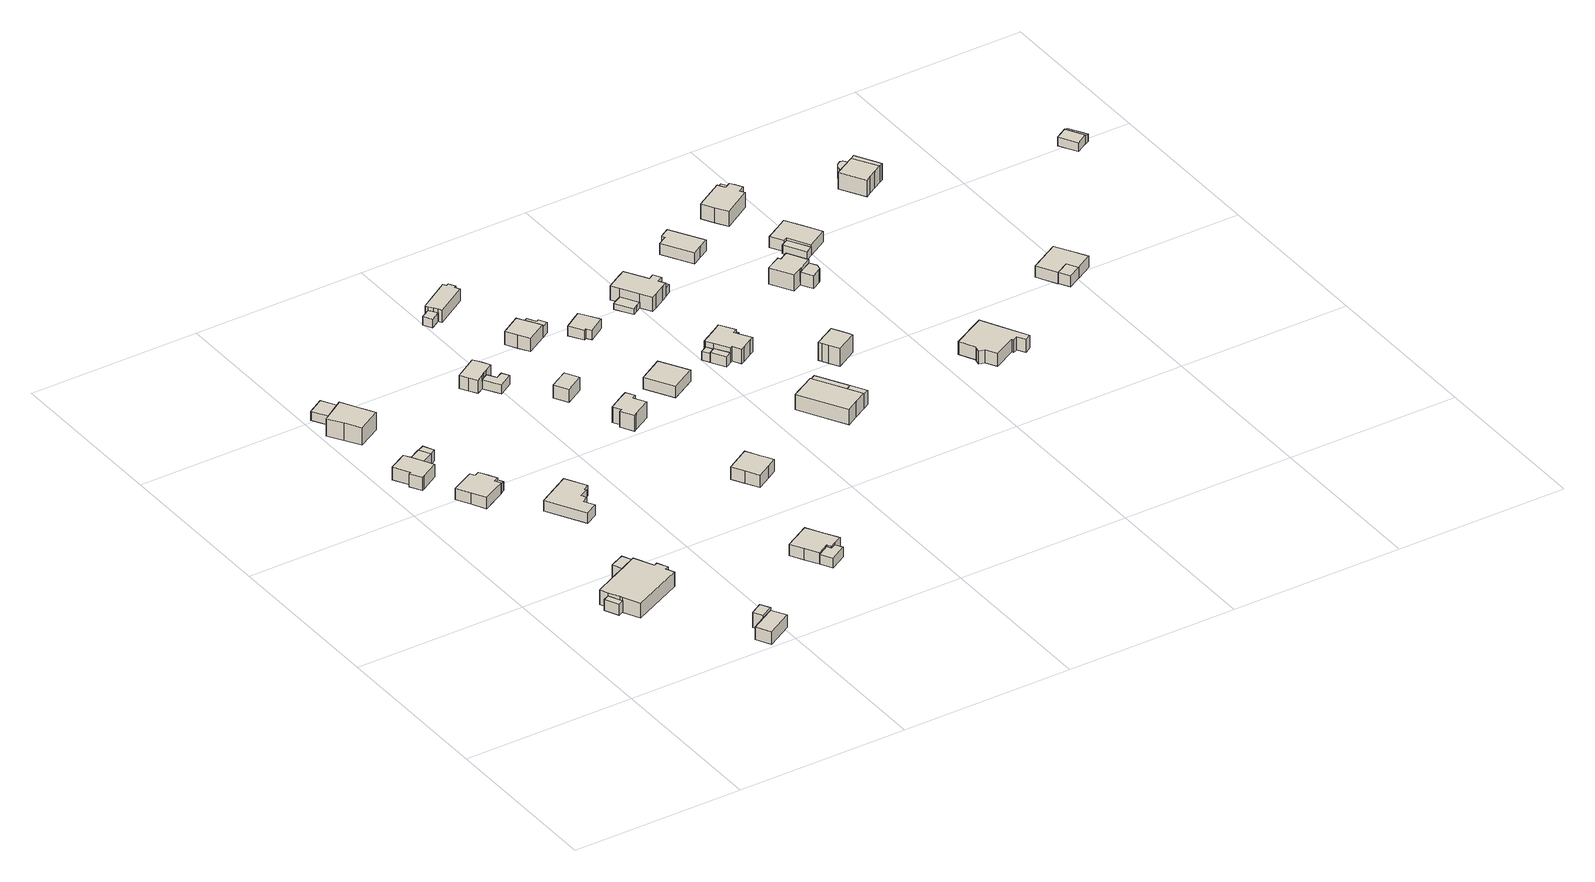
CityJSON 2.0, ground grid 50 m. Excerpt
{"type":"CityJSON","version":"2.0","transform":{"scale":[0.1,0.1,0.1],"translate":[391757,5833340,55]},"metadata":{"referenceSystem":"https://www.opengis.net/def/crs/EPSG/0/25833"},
"CityObjects":{
"building1":{"type":"Building","attributes":{"Gemeindeschluessel":"11000003","BezugspunktDach":"2200","function":"51009_1610","measuredHeight":3.32,"storeysAboveGround":0},"address":[{"country":"Germany","locality":"Berlin"}],"geometry":[{"type":"Solid","lod":"1","boundaries":[[[[0,1,2,3]],[[4,5,6,7]],[[4,7,3,2]],[[5,4,2,1]],[[6,5,1,0]],[[7,6,0,3]]]]}]},
"building2":{"type":"Building","attributes":{"Gemeindeschluessel":"11000003","function":"31001_2090"},"address":[{"country":"Germany","locality":"Berlin","thoroughfareNumber":"128","thoroughfareName":"Hauptstraße"}],"children":["building2-1","building2-2"]},
"building2-1":{"type":"BuildingPart","attributes":{"BezugspunktDach":"2200","measuredHeight":5.12,"storeysAboveGround":1},"parents":["building2"],"geometry":[{"type":"MultiSurface","lod":"1","boundaries":[[[8,9,10,11,12,13,14,15,16,17,18,19,20]],[[21,22,23,24,25,26,27,28,29,30,31,32,33]],[[21,33,20,19]],[[34,35,36,21,19,18]],[[23,22,18,17]],[[24,23,17,16]],[[25,24,16,15]],[[26,25,15,14]],[[27,26,14,13]],[[28,27,13,12]],[[29,28,12,11]],[[30,29,11,10]],[[31,30,10,9]],[[32,31,9,8]],[[33,32,8,20]],[[22,21,36,35,34]]]}]},
"building2-2":{"type":"BuildingPart","attributes":{"BezugspunktDach":"2200","measuredHeight":3.83,"storeysAboveGround":1},"parents":["building2"],"geometry":[{"type":"Solid","lod":"1","boundaries":[[[[36,35,37,38]],[[39,22,21,40]],[[39,40,38,37]],[[22,39,37,35]],[[40,21,36,38]],[[35,36,21,22]]]]}]},
"building3":{"type":"Building","attributes":{"Gemeindeschluessel":"11000003","function":"31001_1010"},"address":[{"country":"Germany","locality":"Berlin","thoroughfareNumber":"134","thoroughfareName":"Hauptstraße"}],"children":["building3-1","building3-2"]},
"building3-1":{"type":"BuildingPart","attributes":{"BezugspunktDach":"2200","measuredHeight":4.58,"storeysAboveGround":1},"parents":["building3"],"geometry":[{"type":"Solid","lod":"1","boundaries":[[[[41,42,43,44,45,46,47,48,49]],[[50,51,52,53,54,55,56,57,58]],[[50,58,49,48]],[[51,50,48,47]],[[52,59,60,51,47,46]],[[53,52,46,45]],[[54,53,45,44]],[[55,54,44,43]],[[56,55,43,42]],[[57,56,42,41]],[[58,57,41,49]],[[51,60,59,52]]]]}]},
"building3-2":{"type":"BuildingPart","attributes":{"BezugspunktDach":"2200","measuredHeight":3.56,"storeysAboveGround":1},"parents":["building3"],"geometry":[{"type":"Solid","lod":"1","boundaries":[[[[59,61,62,60]],[[63,64,52,51]],[[63,51,60,62]],[[64,63,62,61]],[[52,64,61,59]],[[51,52,59,60]]]]}]},
"building4":{"type":"Building","attributes":{"Gemeindeschluessel":"11000003","BezugspunktDach":"2200","function":"31001_1010","measuredHeight":3.86,"storeysAboveGround":1},"address":[{"country":"Germany","locality":"Berlin","thoroughfareNumber":"132","thoroughfareName":"Hauptstraße"}],"geometry":[{"type":"Solid","lod":"1","boundaries":[[[[65,66,67,68,69,70,71,72,73,74,75]],[[76,77,78,79,80,81,82,83,84,85,86]],[[76,86,75,74]],[[77,76,74,73]],[[78,77,73,72]],[[79,78,72,71]],[[80,79,71,70]],[[81,80,70,69]],[[82,81,69,68]],[[83,82,68,67]],[[84,83,67,66]],[[85,84,66,65]],[[86,85,65,75]]]]}]},
"building5":{"type":"Building","attributes":{"Gemeindeschluessel":"11000003","function":"31001_1010"},"address":[{"country":"Germany","locality":"Berlin","thoroughfareNumber":"126A","thoroughfareName":"Hauptstraße"}],"children":["building5-1","building5-2"]},
"building5-1":{"type":"BuildingPart","attributes":{"BezugspunktDach":"2200","measuredHeight":4.6,"storeysAboveGround":1},"parents":["building5"],"geometry":[{"type":"MultiSurface","lod":"1","boundaries":[[[87,88,89,90]],[[91,92,93,94]],[[94,90,95,96]],[[92,91,89,88]],[[93,92,88,87]],[[94,93,87,90]],[[97,91,98,96,95,89]]]}]},
"building5-2":{"type":"BuildingPart","attributes":{"BezugspunktDach":"2200","measuredHeight":4.6,"storeysAboveGround":1},"parents":["building5"],"geometry":[{"type":"MultiSurface","lod":"1","boundaries":[[[99,100,101,102]],[[103,91,96,104]],[[103,104,102,101]],[[91,103,101,100]],[[95,89,91,100,99]],[[104,96,99,102]],[[96,91,89,95]]]}]},
"building6":{"type":"Building","attributes":{"Gemeindeschluessel":"11000003","function":"31001_1010"},"address":[{"country":"Germany","locality":"Berlin","thoroughfareNumber":"136","thoroughfareName":"Hauptstraße"}],"children":["building6-1","building6-2"]},
"building6-1":{"type":"BuildingPart","attributes":{"BezugspunktDach":"2200","measuredHeight":7.33,"storeysAboveGround":1},"parents":["building6"],"geometry":[{"type":"MultiSurface","lod":"1","boundaries":[[[105,106,107,108,109,110,111,112]],[[113,114,115,116,117,118,119,120]],[[113,120,112,111]],[[114,113,111,110]],[[121,122,110,109]],[[123,124,121,115,109,108]],[[117,116,108,107]],[[118,117,107,106]],[[119,118,106,105]],[[120,119,105,112]],[[115,114,122,121]],[[116,125,115,121,124,123]]]}]},
"building6-2":{"type":"BuildingPart","attributes":{"BezugspunktDach":"2200","measuredHeight":3.25,"storeysAboveGround":1},"parents":["building6"],"geometry":[{"type":"MultiSurface","lod":"1","boundaries":[[[124,126,127,122]],[[128,129,116,114]],[[128,114,122,127]],[[129,128,127,126]],[[116,129,126,124]],[[116,115,114]],[[122,114,115,121]],[[121,115,116,124]]]}]},
"building7":{"type":"Building","attributes":{"Gemeindeschluessel":"11000003","BezugspunktDach":"2200","function":"31001_2000","measuredHeight":2.71,"storeysAboveGround":1},"address":[{"country":"Germany","locality":"Berlin","thoroughfareNumber":"136 (1)","thoroughfareName":"Hauptstraße"}],"geometry":[{"type":"Solid","lod":"1","boundaries":[[[[130,131,132,133,134,135]],[[136,137,138,128,113,139]],[[136,139,135,134]],[[137,136,134,133]],[[138,137,133,132]],[[128,138,132,131]],[[113,128,131,130]],[[139,113,130,135]]]]}]},
"building8":{"type":"Building","attributes":{"Gemeindeschluessel":"11000003","BezugspunktDach":"2200","function":"51009_1610","measuredHeight":3.31,"storeysAboveGround":0},"address":[{"country":"Germany","locality":"Berlin"}],"geometry":[{"type":"Solid","lod":"1","boundaries":[[[[140,141,142,143]],[[144,145,146,147]],[[144,147,143,142]],[[145,144,142,141]],[[146,145,141,140]],[[147,146,140,143]]]]}]},
"building9":{"type":"Building","attributes":{"Gemeindeschluessel":"11000003","BezugspunktDach":"2200","function":"51009_1610","measuredHeight":2.72,"storeysAboveGround":0},"address":[{"country":"Germany","locality":"Berlin"}],"geometry":[{"type":"Solid","lod":"1","boundaries":[[[[148,149,150,151]],[[152,153,154,155]],[[152,155,151,150]],[[153,152,150,149]],[[154,153,149,148]],[[155,154,148,151]]]]}]},
"building10":{"type":"Building","attributes":{"Gemeindeschluessel":"11000003","BezugspunktDach":"2200","function":"31001_1010","measuredHeight":3.15,"storeysAboveGround":1},"address":[{"country":"Germany","locality":"Berlin","thoroughfareNumber":"130A","thoroughfareName":"Hauptstraße"}],"geometry":[{"type":"Solid","lod":"1","boundaries":[[[[156,157,158,159,160,161,162,163,164,165]],[[166,167,168,169,170,171,172,173,174,175]],[[166,175,165,164]],[[167,166,164,163]],[[168,167,163,162]],[[169,168,162,161]],[[170,169,161,160]],[[171,170,160,159]],[[172,171,159,158]],[[173,172,158,157]],[[174,173,157,156]],[[175,174,156,165]]]]}]},
"building11":{"type":"Building","attributes":{"Gemeindeschluessel":"11000003","BezugspunktDach":"2200","function":"51009_1610","measuredHeight":3.47,"storeysAboveGround":0},"address":[{"country":"Germany","locality":"Berlin"}],"geometry":[{"type":"Solid","lod":"1","boundaries":[[[[176,177,178,179,180,181]],[[182,183,184,185,186,187]],[[182,187,181,180]],[[183,182,180,179]],[[184,183,179,178]],[[185,184,178,177]],[[186,185,177,176]],[[187,186,176,181]]]]}]},
"building12":{"type":"Building","attributes":{"Gemeindeschluessel":"11000003","BezugspunktDach":"2200","function":"31001_1010","measuredHeight":4,"storeysAboveGround":1},"address":[{"country":"Germany","locality":"Berlin","thoroughfareNumber":"126C","thoroughfareName":"Hauptstraße"}],"geometry":[{"type":"Solid","lod":"1","boundaries":[[[[188,189,190,191,192,193,194,195,196]],[[197,198,199,184,183,182,187,200,201]],[[197,201,196,195]],[[198,197,195,194]],[[199,198,194,193]],[[184,199,193,192]],[[183,184,192,191]],[[182,183,191,190]],[[187,182,190,189]],[[200,187,189,188]],[[201,200,188,196]]]]}]},
"building13":{"type":"Building","attributes":{"Gemeindeschluessel":"11000003","function":"31001_1010"},"address":[{"country":"Germany","locality":"Berlin","thoroughfareNumber":"134B","thoroughfareName":"Hauptstraße"}],"children":["building13-1","building13-2"]},
"building13-1":{"type":"BuildingPart","attributes":{"BezugspunktDach":"2200","measuredHeight":4.71,"storeysAboveGround":1},"parents":["building13"],"geometry":[{"type":"MultiSurface","lod":"1","boundaries":[[[202,203,204,205,206,207,208,209,210]],[[211,212,213,214,215,216,217,218,219]],[[211,219,210,209]],[[212,211,209,208]],[[213,212,208,207]],[[214,213,207,206]],[[215,220,221,206,205]],[[222,223,220,215,205,204]],[[217,216,204,203]],[[218,217,203,202]],[[219,218,202,210]],[[214,221,220,215]],[[216,215,220,223,222]]]}]},
"building13-2":{"type":"BuildingPart","attributes":{"BezugspunktDach":"2200","measuredHeight":2.73,"storeysAboveGround":1},"parents":["building13"],"geometry":[{"type":"Solid","lod":"1","boundaries":[[[[224,225,226,227,221,220,223]],[[215,214,228,229,230,231,216]],[[228,214,221,227]],[[229,228,227,226]],[[230,229,226,225]],[[231,230,225,224]],[[216,231,224,223]],[[216,223,220,215]],[[214,215,220,221]]]]}]},
"building14":{"type":"Building","attributes":{"Gemeindeschluessel":"11000003","BezugspunktDach":"2200","function":"31001_1010","measuredHeight":5.11,"storeysAboveGround":1},"address":[{"country":"Germany","locality":"Berlin","thoroughfareNumber":"132B","thoroughfareName":"Hauptstraße"}],"geometry":[{"type":"Solid","lod":"1","boundaries":[[[[232,233,234,235]],[[236,237,238,239]],[[236,239,235,234]],[[237,236,234,233]],[[238,237,233,232]],[[239,238,232,235]]]]}]},
"building15":{"type":"Building","attributes":{"Gemeindeschluessel":"11000003","BezugspunktDach":"2200","function":"31001_1010","measuredHeight":5.18,"storeysAboveGround":1},"address":[{"country":"Germany","locality":"Berlin","thoroughfareNumber":"130C","thoroughfareName":"Hauptstraße"}],"geometry":[{"type":"Solid","lod":"1","boundaries":[[[[240,241,242,243,244,245,246,247,248,249]],[[250,251,252,253,254,255,256,257,258,259]],[[250,259,249,248]],[[251,250,248,247]],[[252,251,247,246]],[[253,252,246,245]],[[254,253,245,244]],[[255,254,244,243]],[[256,255,243,242]],[[257,256,242,241]],[[258,257,241,240]],[[259,258,240,249]]]]}]},
"building16":{"type":"Building","attributes":{"Gemeindeschluessel":"11000003","BezugspunktDach":"2200","function":"31001_1010","measuredHeight":4.42,"storeysAboveGround":1},"address":[{"country":"Germany","locality":"Berlin","thoroughfareNumber":"128C","thoroughfareName":"Hauptstraße"}],"geometry":[{"type":"Solid","lod":"1","boundaries":[[[[260,261,262,263,264,265,266,267]],[[268,269,270,271,272,273,274,275]],[[268,275,267,266]],[[269,268,266,265]],[[270,269,265,264]],[[271,270,264,263]],[[272,271,263,262]],[[273,272,262,261]],[[274,273,261,260]],[[275,274,260,267]]]]}]},
"building17":{"type":"Building","attributes":{"Gemeindeschluessel":"11000003","BezugspunktDach":"2200","function":"51009_1610","measuredHeight":2.6,"storeysAboveGround":0},"address":[{"country":"Germany","locality":"Berlin"}],"geometry":[{"type":"Solid","lod":"1","boundaries":[[[[276,277,278,279]],[[280,281,282,283]],[[280,283,279,278]],[[281,280,278,277]],[[282,281,277,276]],[[283,282,276,279]]]]}]},
"building18":{"type":"Building","attributes":{"Gemeindeschluessel":"11000003","BezugspunktDach":"2200","function":"31001_1010","measuredHeight":4.62,"storeysAboveGround":1},"address":[{"country":"Germany","locality":"Berlin","thoroughfareNumber":"136B","thoroughfareName":"Hauptstraße"}],"geometry":[{"type":"Solid","lod":"1","boundaries":[[[[284,285,286,287,288,289,290,291,292,293,294,295]],[[296,297,298,299,300,301,302,303,281,304,280,305]],[[296,305,295,294]],[[297,296,294,293]],[[298,297,293,292]],[[299,298,292,291]],[[300,299,291,290]],[[301,300,290,289]],[[302,301,289,288]],[[303,302,288,287]],[[281,303,287,286]],[[304,281,286,285]],[[280,304,285,284]],[[305,280,284,295]]]]}]},
"building19":{"type":"Building","attributes":{"Gemeindeschluessel":"11000003","function":"31001_1010"},"address":[{"country":"Germany","locality":"Berlin","thoroughfareNumber":"134C","thoroughfareName":"Hauptstraße"}],"children":["building19-1","building19-2"]},
"building19-1":{"type":"BuildingPart","attributes":{"BezugspunktDach":"2200","measuredHeight":4.84,"storeysAboveGround":1},"parents":["building19"],"geometry":[{"type":"MultiSurface","lod":"1","boundaries":[[[306,307,308,309,310,311,312]],[[313,314,315,316,317,318,319]],[[313,319,312,311]],[[314,313,311,310]],[[320,321,310,309]],[[322,320,309,308]],[[317,316,308,307]],[[318,317,307,306]],[[319,318,306,312]],[[315,314,321,320]],[[316,315,320,322]]]}]},
"building19-2":{"type":"BuildingPart","attributes":{"BezugspunktDach":"2200","measuredHeight":3.24,"storeysAboveGround":1},"parents":["building19"],"geometry":[{"type":"MultiSurface","lod":"1","boundaries":[[[322,323,324,325,326,321]],[[327,328,329,330,316,314]],[[327,314,321,326]],[[328,327,326,325]],[[329,328,325,324]],[[330,329,324,323]],[[316,330,323,322]],[[315,320,321,314]],[[320,315,316,322]]]}]},
"building20":{"type":"Building","attributes":{"Gemeindeschluessel":"11000003","BezugspunktDach":"2200","function":"31001_1010","measuredHeight":3.94,"storeysAboveGround":1},"address":[{"country":"Germany","locality":"Berlin","thoroughfareNumber":"130D","thoroughfareName":"Hauptstraße"}],"geometry":[{"type":"Solid","lod":"1","boundaries":[[[[331,332,333,334,335]],[[336,337,338,339,340]],[[336,340,335,334]],[[337,336,334,333]],[[338,337,333,332]],[[339,338,332,331]],[[340,339,331,335]]]]}]},
"building21":{"type":"Building","attributes":{"Gemeindeschluessel":"11000003","BezugspunktDach":"2200","function":"31001_1010","measuredHeight":2.93,"storeysAboveGround":1},"address":[{"country":"Germany","locality":"Berlin","thoroughfareNumber":"132C","thoroughfareName":"Hauptstraße"}],"geometry":[{"type":"Solid","lod":"1","boundaries":[[[[341,342,343,344,345,346,347]],[[348,349,350,351,352,353,354]],[[348,354,347,346]],[[349,348,346,345]],[[350,349,345,344]],[[351,350,344,343]],[[352,351,343,342]],[[353,352,342,341]],[[354,353,341,347]]]]}]},
"building22":{"type":"Building","attributes":{"Gemeindeschluessel":"11000003","BezugspunktDach":"2200","function":"51009_1610","measuredHeight":2.56,"storeysAboveGround":0},"address":[{"country":"Germany","locality":"Berlin"}],"geometry":[{"type":"Solid","lod":"1","boundaries":[[[[355,356,357,358]],[[359,360,361,362]],[[359,362,358,357]],[[360,359,357,356]],[[361,360,356,355]],[[362,361,355,358]]]]}]},
"building23":{"type":"Building","attributes":{"Gemeindeschluessel":"11000003","BezugspunktDach":"2200","function":"51009_1610","measuredHeight":2.67,"storeysAboveGround":0},"address":[{"country":"Germany","locality":"Berlin"}],"geometry":[{"type":"Solid","lod":"1","boundaries":[[[[363,364,365,366,367,368]],[[369,370,371,372,373,374]],[[369,374,368,367]],[[370,369,367,366]],[[371,370,366,365]],[[372,371,365,364]],[[373,372,364,363]],[[374,373,363,368]]]]}]},
"building24":{"type":"Building","attributes":{"Gemeindeschluessel":"11000003","function":"31001_1010"},"address":[{"country":"Germany","locality":"Berlin","thoroughfareNumber":"128E","thoroughfareName":"Hauptstraße"}],"children":["building24-1","building24-2"]},
"building24-1":{"type":"BuildingPart","attributes":{"BezugspunktDach":"2200","measuredHeight":5.14,"storeysAboveGround":1},"parents":["building24"],"geometry":[{"type":"Solid","lod":"1","boundaries":[[[[375,376,377,378,379,380,381,382]],[[383,384,385,386,387,388,389,390]],[[383,390,382,381]],[[384,383,381,380]],[[385,384,380,379]],[[386,385,379,378]],[[387,386,378,377],[387,391,392,386]],[[388,387,377,376]],[[389,388,376,375]],[[390,389,375,382]],[[391,387,386,392]]]]}]},
"building24-2":{"type":"BuildingPart","attributes":{"BezugspunktDach":"2200","measuredHeight":4.22,"storeysAboveGround":1},"parents":["building24"],"geometry":[{"type":"Solid","lod":"1","boundaries":[[[[391,393,394,392]],[[395,396,387,386]],[[395,386,392,394]],[[396,395,394,393]],[[387,396,393,391]],[[386,387,391,392]]]]}]},
"building25":{"type":"Building","attributes":{"Gemeindeschluessel":"11000003","function":"31001_1010"},"address":[{"country":"Germany","locality":"Berlin","thoroughfareNumber":"130E","thoroughfareName":"Hauptstraße"}],"children":["building25-1","building25-2"]},
"building25-1":{"type":"BuildingPart","attributes":{"BezugspunktDach":"2200","measuredHeight":4.85,"storeysAboveGround":1},"parents":["building25"],"geometry":[{"type":"MultiSurface","lod":"1","boundaries":[[[397,398,399,400,401,402,403,404,405,406,407,408,409,410]],[[411,412,413,414,415,416,417,418,419,420,421,422,423,424]],[[411,424,410,409]],[[412,411,409,408]],[[413,412,408,407]],[[414,413,407,406]],[[415,414,406,405]],[[416,415,405,404]],[[417,416,404,403]],[[418,417,403,402]],[[419,418,402,401]],[[420,419,401,400]],[[421,420,400,399]],[[425,426,421,399,398]],[[423,422,398,397]],[[424,423,397,410]],[[422,421,426,425]]]}]},
"building25-2":{"type":"BuildingPart","attributes":{"BezugspunktDach":"2200","measuredHeight":3.32,"storeysAboveGround":1},"parents":["building25"],"geometry":[{"type":"Solid","lod":"1","boundaries":[[[[427,426,425,428]],[[422,421,429,430]],[[422,430,428,425]],[[429,421,426,427]],[[430,429,427,428]],[[421,422,425,426]]]]}]},
"building26":{"type":"Building","attributes":{"Gemeindeschluessel":"11000003","BezugspunktDach":"2200","function":"51009_1610","measuredHeight":4.33,"storeysAboveGround":0},"address":[{"country":"Germany","locality":"Berlin"}],"geometry":[{"type":"Solid","lod":"1","boundaries":[[[[431,432,433,434]],[[435,436,437,438]],[[435,438,434,433]],[[436,435,433,432]],[[437,436,432,431]],[[438,437,431,434]]]]}]},
"building27":{"type":"Building","attributes":{"Gemeindeschluessel":"11000003","BezugspunktDach":"2200","function":"31001_1010","measuredHeight":4.73,"storeysAboveGround":2},"address":[{"country":"Germany","locality":"Berlin","thoroughfareNumber":"132D","thoroughfareName":"Hauptstraße"}],"geometry":[{"type":"Solid","lod":"1","boundaries":[[[[439,440,441,442,443,444,445,446,447,448,449,450,451,452]],[[453,454,455,456,457,458,459,460,461,462,463,464,465,466]],[[453,466,452,451]],[[454,453,451,450]],[[455,454,450,449]],[[456,455,449,448]],[[457,456,448,447]],[[458,457,447,446]],[[459,458,446,445]],[[460,459,445,444]],[[461,460,444,443]],[[462,461,443,442]],[[463,462,442,441]],[[464,463,441,440]],[[465,464,440,439]],[[466,465,439,452]]]]}]},
"building28":{"type":"Building","attributes":{"Gemeindeschluessel":"11000003","BezugspunktDach":"2200","function":"51009_1610","measuredHeight":2.5,"storeysAboveGround":0},"address":[{"country":"Germany","locality":"Berlin"}],"geometry":[{"type":"Solid","lod":"1","boundaries":[[[[467,468,469,470]],[[471,472,473,474]],[[471,474,470,469]],[[472,471,469,468]],[[473,472,468,467]],[[474,473,467,470]]]]}]},
"building29":{"type":"Building","attributes":{"Gemeindeschluessel":"11000003","BezugspunktDach":"2200","function":"51009_1610","measuredHeight":2.39,"storeysAboveGround":0},"address":[{"country":"Germany","locality":"Berlin"}],"geometry":[{"type":"Solid","lod":"1","boundaries":[[[[475,476,477,478]],[[479,480,481,482]],[[479,482,478,477]],[[480,479,477,476]],[[481,480,476,475]],[[482,481,475,478]]]]}]},
"building30":{"type":"Building","attributes":{"Gemeindeschluessel":"11000003","BezugspunktDach":"2200","function":"31001_1010","measuredHeight":5.63,"storeysAboveGround":2},"address":[{"country":"Germany","locality":"Berlin","thoroughfareNumber":"128F","thoroughfareName":"Hauptstraße"}],"geometry":[{"type":"Solid","lod":"1","boundaries":[[[[483,484,485,486,487,488,489,490]],[[491,492,493,494,495,496,497,498]],[[491,498,490,489]],[[492,491,489,488]],[[493,492,488,487]],[[494,493,487,486]],[[495,494,486,485]],[[496,495,485,484]],[[497,496,484,483]],[[498,497,483,490]]]]}]},
"building31":{"type":"Building","attributes":{"Gemeindeschluessel":"11000003","BezugspunktDach":"2200","function":"31001_1010","measuredHeight":4.08,"storeysAboveGround":1},"address":[{"country":"Germany","locality":"Berlin","thoroughfareNumber":"132E","thoroughfareName":"Hauptstraße"}],"geometry":[{"type":"Solid","lod":"1","boundaries":[[[[499,500,501,502,503,504,505,506]],[[507,508,509,510,511,512,513,514]],[[507,514,506,505]],[[508,507,505,504]],[[509,508,504,503]],[[510,509,503,502]],[[511,510,502,501]],[[512,511,501,500]],[[513,512,500,499]],[[514,513,499,506]]]]}]},
"building32":{"type":"Building","attributes":{"Gemeindeschluessel":"11000003","function":"31001_1010"},"address":[{"country":"Germany","locality":"Berlin","thoroughfareNumber":"130G","thoroughfareName":"Hauptstraße"}],"children":["building32-1","building32-2"]},
"building32-1":{"type":"BuildingPart","attributes":{"BezugspunktDach":"2200","measuredHeight":5.94,"storeysAboveGround":1},"parents":["building32"],"geometry":[{"type":"MultiSurface","lod":"1","boundaries":[[[515,516,517,518,519,520,521,522,523]],[[524,525,526,527,528,529,530,531,532]],[[524,532,523,522]],[[525,524,522,521]],[[526,525,521,520]],[[527,526,520,519]],[[528,527,519,518]],[[533,534,518,517]],[[535,536,533,529,517,516]],[[531,530,516,515]],[[532,531,515,523]],[[529,528,534,533]],[[530,529,533,536,535]]]}]},
"building32-2":{"type":"BuildingPart","attributes":{"BezugspunktDach":"2200","measuredHeight":3.85,"storeysAboveGround":1},"parents":["building32"],"geometry":[{"type":"MultiSurface","lod":"1","boundaries":[[[537,538,539,540,534,536]],[[528,541,542,543,544,530]],[[530,529,528]],[[541,528,534,540]],[[542,541,540,539]],[[543,542,539,538]],[[544,543,538,537]],[[530,544,537,536]],[[528,529,533,534]],[[536,533,529,530]]]}]},
"building33":{"type":"Building","attributes":{"Gemeindeschluessel":"11000003","BezugspunktDach":"2200","function":"51009_1610","measuredHeight":2.81,"storeysAboveGround":0},"address":[{"country":"Germany","locality":"Berlin"}],"geometry":[{"type":"Solid","lod":"1","boundaries":[[[[545,546,547,548,549]],[[550,551,552,553,554]],[[550,554,549,548]],[[551,550,548,547]],[[552,551,547,546]],[[553,552,546,545]],[[554,553,545,549]]]]}]},
"building34":{"type":"Building","attributes":{"Gemeindeschluessel":"11000003","BezugspunktDach":"2200","function":"31001_1010","measuredHeight":6.34,"storeysAboveGround":1},"address":[{"country":"Germany","locality":"Berlin","thoroughfareNumber":"126H","thoroughfareName":"Hauptstraße"}],"geometry":[{"type":"Solid","lod":"1","boundaries":[[[[555,556,557,558,559,560,561,562,563,564,565,566,567]],[[568,569,570,571,572,573,574,575,576,577,578,579,580]],[[568,580,567,566]],[[569,568,566,565]],[[570,569,565,564]],[[571,570,564,563]],[[572,571,563,562]],[[573,572,562,561]],[[574,573,561,560]],[[575,574,560,559]],[[576,575,559,558]],[[577,576,558,557]],[[578,577,557,556]],[[579,578,556,555]],[[580,579,555,567]]]]}]},
"building35":{"type":"Building","attributes":{"Gemeindeschluessel":"11000003","BezugspunktDach":"2200","function":"31001_1010","measuredHeight":5.99,"storeysAboveGround":1},"address":[{"country":"Germany","locality":"Berlin","thoroughfareNumber":"132F","thoroughfareName":"Hauptstraße"}],"geometry":[{"type":"Solid","lod":"1","boundaries":[[[[581,582,583,584,585,586,587,588,589,590]],[[591,592,593,594,595,596,597,598,599,600]],[[591,600,590,589]],[[592,591,589,588]],[[593,592,588,587]],[[594,593,587,586]],[[595,594,586,585]],[[596,595,585,584]],[[597,596,584,583]],[[598,597,583,582]],[[599,598,582,581]],[[600,599,581,590]]]]}]},
"building36":{"type":"Building","attributes":{"Gemeindeschluessel":"11000003","BezugspunktDach":"2200","function":"31001_1010","measuredHeight":4.05,"storeysAboveGround":1},"address":[{"country":"Germany","locality":"Berlin","thoroughfareNumber":"130H","thoroughfareName":"Hauptstraße"}],"geometry":[{"type":"Solid","lod":"1","boundaries":[[[[601,602,603,604,605,606,607,608]],[[609,610,611,612,613,614,615,616]],[[609,616,608,607]],[[610,609,607,606]],[[611,610,606,605]],[[612,611,605,604]],[[613,612,604,603]],[[614,613,603,602]],[[615,614,602,601]],[[616,615,601,608]]]]}]},
"building37":{"type":"Building","attributes":{"Gemeindeschluessel":"11000003","BezugspunktDach":"2200","function":"51009_1610","measuredHeight":3.61,"storeysAboveGround":0},"address":[{"country":"Germany","locality":"Berlin"}],"geometry":[{"type":"Solid","lod":"1","boundaries":[[[[617,618,619,620]],[[621,622,623,624]],[[621,624,620,619]],[[622,621,619,618]],[[623,622,618,617]],[[624,623,617,620]]]]}]},
"building38":{"type":"Building","attributes":{"Gemeindeschluessel":"11000003","function":"31001_1010"},"address":[{"country":"Germany","locality":"Berlin","thoroughfareNumber":"130L","thoroughfareName":"Hauptstraße"}],"children":["building38-1","building38-2"]},
"building38-1":{"type":"BuildingPart","attributes":{"BezugspunktDach":"2200","measuredHeight":5.03,"storeysAboveGround":2},"parents":["building38"],"geometry":[{"type":"MultiSurface","lod":"1","boundaries":[[[625,626,627,628,629,630,631]],[[632,633,634,635,636,637,638]],[[632,638,631,630]],[[639,640,641,642,633,632,630,629]],[[634,633,629,628]],[[635,634,628,627]],[[636,635,627,626]],[[637,636,626,625]],[[638,637,625,631]],[[642,641,640,639]]]}]},
"building38-2":{"type":"BuildingPart","attributes":{"BezugspunktDach":"2200","measuredHeight":3.46,"storeysAboveGround":2},"parents":["building38"],"geometry":[{"type":"Solid","lod":"1","boundaries":[[[[640,639,643,644,645,646,647,648]],[[649,650,651,652,653,642,641,654]],[[649,654,648,647]],[[650,649,647,646]],[[651,650,646,645]],[[652,651,645,644]],[[653,652,644,643]],[[642,653,643,639]],[[654,641,640,648]],[[641,642,639,640]]]]}]},
"building39":{"type":"Building","attributes":{"Gemeindeschluessel":"11000003","BezugspunktDach":"2200","function":"51009_1610","measuredHeight":3.28,"storeysAboveGround":0},"address":[{"country":"Germany","locality":"Berlin"}],"geometry":[{"type":"Solid","lod":"1","boundaries":[[[[655,656,657,658]],[[659,660,661,662]],[[659,662,658,657]],[[660,659,657,656]],[[661,660,656,655]],[[662,661,655,658]]]]}]},
"building40":{"type":"Building","attributes":{"Gemeindeschluessel":"11000003","BezugspunktDach":"2200","function":"31001_1010","measuredHeight":3.44,"storeysAboveGround":1},"address":[{"country":"Germany","locality":"Berlin","thoroughfareNumber":"126L","thoroughfareName":"Hauptstraße"}],"geometry":[{"type":"Solid","lod":"1","boundaries":[[[[658,657,656,663,664,665]],[[666,667,668,669,670,671]],[[666,671,665,664]],[[667,666,664,663]],[[668,667,663,656]],[[669,668,656,657]],[[670,669,657,658]],[[671,670,658,665]]]]}]},
"building41":{"type":"Building","attributes":{"Gemeindeschluessel":"11000003","BezugspunktDach":"2200","function":"51009_1610","measuredHeight":5.02,"storeysAboveGround":0},"address":[{"country":"Germany","locality":"Berlin"}],"geometry":[{"type":"Solid","lod":"1","boundaries":[[[[628,672,673,629]],[[674,675,634,633]],[[674,633,629,673]],[[675,674,673,672]],[[634,675,672,628]],[[633,634,628,629]]]]}]},
"building42":{"type":"Building","attributes":{"Gemeindeschluessel":"11000003","BezugspunktDach":"2200","function":"31001_1010","measuredHeight":2.98,"storeysAboveGround":1},"address":[{"country":"Germany","locality":"Berlin","thoroughfareNumber":"128N","thoroughfareName":"Hauptstraße"}],"geometry":[{"type":"Solid","lod":"1","boundaries":[[[[676,677,678,679,680]],[[681,682,683,684,685]],[[681,685,680,679]],[[682,681,679,678]],[[683,682,678,677]],[[684,683,677,676]],[[685,684,676,680]]]]}]},
"building43":{"type":"Building","attributes":{"Gemeindeschluessel":"11000003","BezugspunktDach":"2200","function":"51009_1610","measuredHeight":2.26,"storeysAboveGround":0},"address":[{"country":"Germany","locality":"Berlin"}],"geometry":[{"type":"Solid","lod":"1","boundaries":[[[[686,687,688,689]],[[690,691,692,693]],[[690,693,689,688]],[[691,690,688,687]],[[692,691,687,686]],[[693,692,686,689]]]]}]}
},
"vertices":[
[171,313,55],[188,322,55],[169,361,55],[152,353,55],[169,361,22],[188,322,22],[171,313,22],[152,353,22],
[169,361,65],[185,330,65],[188,322,65],[211,275,65],[362,348,65],[350,371,65],[361,376,65],[346,406,65],[336,401,65],[335,403,65],[309,458,65],[267,437,65],[158,384,65],[267,437,20],[309,458,20],[335,403,20],[336,401,20],[346,406,20],[361,376,20],[350,371,20],[362,348,20],[211,275,20],[188,322,20],[185,330,20],[169,361,20],[158,384,20],[309,458,38],[309,458,59],[267,437,59],
[295,489,59],[252,469,59],[295,489,20],[252,469,20],
[59,1102,60],[51,1098,60],[70,1065,60],[78,1069,60],[130,1099,60],[114,1128,60],[96,1160,60],[86,1177,60],[33,1148,60],[86,1177,21],[96,1160,21],[114,1128,21],[130,1099,21],[78,1069,21],[70,1065,21],[51,1098,21],[59,1102,21],[33,1148,21],[114,1128,56],[96,1160,56],
[152,1149,56],[134,1181,56],[134,1181,21],[152,1149,21],
[140,948,53],[161,908,53],[229,945,53],[220,961,53],[234,968,53],[221,992,53],[207,1017,53],[193,1009,53],[185,1023,53],[124,990,53],[118,987,53],[124,990,19],[185,1023,19],[193,1009,19],[207,1017,19],[221,992,19],[234,968,19],[220,961,19],[229,945,19],[161,908,19],[140,948,19],[118,987,19],
[428,1,51],[504,44,51],[480,85,51],[405,42,51],[480,85,13],[504,44,13],[428,1,13],[405,42,13],[445,65,51],[445,65,13],[480,85,41],[473,81,13],
[445,65,59],[480,85,59],[465,112,59],[430,92,59],[465,112,13],[430,92,13],
[28,1362,76],[55,1319,76],[123,1358,76],[108,1384,76],[97,1403,76],[71,1449,76],[42,1430,76],[1,1404,76],[42,1430,23],[71,1449,23],[97,1403,23],[108,1384,23],[123,1358,23],[55,1319,23],[28,1362,23],[1,1404,23],[97,1403,55],[71,1449,55],[108,1384,29],[108,1384,55],[104,1390,23],
[125,1394,55],[87,1458,55],[87,1458,23],[125,1394,23],
[42,1430,50],[87,1458,50],[78,1470,50],[81,1472,50],[56,1514,50],[9,1486,50],[56,1514,23],[81,1472,23],[78,1470,23],[9,1486,23],
[152,1149,55],[169,1160,55],[154,1191,55],[134,1181,55],[154,1191,22],[169,1160,22],[152,1149,22],[134,1181,22],
[229,945,47],[242,953,47],[234,968,47],[220,961,47],[234,968,20],[242,953,20],[229,945,20],[220,961,20],
[337,709,53],[373,729,53],[356,760,53],[374,770,53],[367,784,53],[392,798,53],[388,804,53],[406,814,53],[372,873,53],[275,818,53],[372,873,21],[406,814,21],[388,804,21],[392,798,21],[367,784,21],[374,770,21],[356,760,21],[373,729,21],[337,709,21],[275,818,21],
[755,214,36],[805,243,36],[793,264,36],[778,256,36],[771,269,36],[736,248,36],[771,269,7],[778,256,7],[793,264,7],[805,243,7],[755,214,7],[736,248,7],
[714,286,41],[736,248,41],[771,269,41],[778,256,41],[793,264,41],[818,278,41],[789,328,41],[768,365,41],[693,323,41],[768,365,7],[789,328,7],[818,278,7],[714,286,7],[693,323,7],
[412,1371,68],[426,1349,68],[446,1361,68],[456,1368,68],[468,1375,68],[492,1390,68],[479,1413,68],[465,1435,68],[398,1394,68],[465,1435,28],[479,1413,28],[492,1390,28],[468,1375,28],[456,1368,28],[446,1361,28],[426,1349,28],[412,1371,28],[398,1394,28],[456,1368,55],[468,1375,55],[446,1361,52],[446,1361,55],
[475,1314,55],[516,1339,55],[503,1360,55],[484,1349,55],[484,1349,28],[503,1360,28],[516,1339,28],[475,1314,28],
[593,1184,71],[646,1214,71],[624,1254,71],[571,1223,71],[624,1254,31],[646,1214,31],[593,1184,31],[571,1223,31],
[648,1025,78],[639,1020,78],[660,983,78],[669,989,78],[720,1018,78],[700,1054,78],[712,1060,78],[698,1084,78],[686,1078,78],[635,1048,78],[686,1078,30],[698,1084,30],[712,1060,30],[700,1054,30],[720,1018,30],[669,989,30],[660,983,30],[639,1020,30],[648,1025,30],[635,1048,30],
[773,646,55],[794,609,55],[835,633,55],[864,650,55],[851,673,55],[843,687,55],[822,723,55],[752,682,55],[822,723,18],[843,687,18],[851,673,18],[864,650,18],[835,633,18],[794,609,18],[773,646,18],[752,682,18],
[496,1665,52],[524,1682,52],[509,1705,52],[482,1689,52],[509,1705,26],[524,1682,26],[496,1665,26],[482,1689,26],
[509,1705,63],[518,1692,63],[524,1682,63],[530,1671,63],[622,1728,63],[614,1741,63],[620,1745,63],[609,1764,63],[602,1760,63],[596,1770,63],[537,1733,63],[505,1713,63],[537,1733,26],[596,1770,26],[602,1760,26],[609,1764,26],[620,1745,26],[614,1741,26],[622,1728,26],[530,1671,26],[518,1692,26],[505,1713,26],
[622,1463,70],[641,1432,70],[700,1467,70],[681,1498,70],[671,1514,70],[661,1530,70],[603,1495,70],[661,1530,30],[671,1514,30],[681,1498,30],[700,1467,30],[641,1432,30],[622,1463,30],[603,1495,30],[681,1498,62],[671,1514,62],[700,1467,62],
[723,1481,62],[710,1503,62],[703,1499,62],[689,1524,62],[689,1524,30],[703,1499,30],[710,1503,30],[723,1481,30],
[831,1054,64],[904,1096,64],[881,1136,64],[857,1176,64],[785,1134,64],[857,1176,30],[881,1136,30],[904,1096,30],[831,1054,30],[785,1134,30],
[783,1400,60],[790,1405,60],[800,1390,60],[847,1420,60],[812,1475,60],[798,1466,60],[758,1440,60],[798,1466,31],[812,1475,31],[847,1420,31],[800,1390,31],[790,1405,31],[783,1400,31],[758,1440,31],
[994,1143,55],[1013,1155,55],[1002,1174,55],[982,1163,55],[1002,1174,29],[1013,1155,29],[994,1143,29],[982,1163,29],
[952,1429,48],[966,1437,48],[980,1446,48],[952,1494,48],[937,1486,48],[923,1478,48],[937,1486,30],[952,1494,30],[980,1446,30],[966,1437,30],[952,1429,30],[923,1478,30],
[1140,724,65],[1175,745,65],[1211,765,65],[1186,808,65],[1136,897,65],[1100,877,65],[1083,867,65],[1064,857,65],[1083,867,18],[1100,877,18],[1136,897,18],[1186,808,18],[1211,765,18],[1175,745,18],[1140,724,18],[1064,857,18],[1211,765,61],[1186,808,61],
[1230,776,61],[1206,819,61],[1206,819,18],[1230,776,18],
[1002,1174,72],[1013,1155,72],[1038,1114,72],[1044,1118,72],[1058,1094,72],[1070,1100,72],[1099,1117,72],[1111,1124,72],[1083,1170,72],[1096,1177,72],[1070,1220,72],[1046,1205,72],[1017,1188,72],[1000,1178,72],[1017,1188,28],[1046,1205,28],[1070,1220,28],[1096,1177,28],[1083,1170,28],[1111,1124,28],[1099,1117,28],[1070,1100,28],[1058,1094,28],[1044,1118,28],[1038,1114,28],[1013,1155,28],[1002,1174,28],[1000,1178,28],[1013,1155,58],[1038,1114,58],
[1018,1103,58],[994,1143,58],[1018,1103,28],[994,1143,28],
[1186,808,60],[1206,819,60],[1155,908,60],[1136,897,60],[1155,908,20],[1206,819,20],[1186,808,20],[1136,897,20],
[952,1494,73],[980,1446,73],[999,1414,73],[1015,1423,73],[1048,1442,73],[1063,1451,73],[1052,1469,73],[1069,1479,73],[1056,1501,73],[1040,1491,73],[1002,1555,73],[986,1546,73],[953,1527,73],[938,1518,73],[953,1527,31],[986,1546,31],[1002,1555,31],[1040,1491,31],[1056,1501,31],[1069,1479,31],[1052,1469,31],[1063,1451,31],[1048,1442,31],[1015,1423,31],[999,1414,31],[980,1446,31],[952,1494,31],[938,1518,31],
[1096,1177,54],[1109,1186,54],[1084,1228,54],[1070,1220,54],[1084,1228,29],[1109,1186,29],[1096,1177,29],[1070,1220,29],
[1063,1451,57],[1080,1462,57],[1069,1479,57],[1052,1469,57],[1069,1479,33],[1080,1462,33],[1063,1451,33],[1052,1469,33],
[1240,1000,75],[1249,983,75],[1265,956,75],[1327,991,75],[1321,1002,75],[1312,1018,75],[1297,1045,75],[1234,1010,75],[1297,1045,21],[1312,1018,21],[1321,1002,21],[1327,991,21],[1265,956,21],[1249,983,21],[1240,1000,21],[1234,1010,21],
[1203,1530,69],[1231,1547,69],[1260,1564,69],[1204,1658,69],[1176,1642,69],[1175,1641,69],[1180,1632,69],[1153,1616,69],[1180,1632,36],[1175,1641,36],[1176,1642,36],[1204,1658,36],[1260,1564,36],[1231,1547,36],[1203,1530,36],[1153,1616,36],
[1350,1295,79],[1378,1311,79],[1385,1315,79],[1419,1334,79],[1388,1390,79],[1362,1375,79],[1358,1383,79],[1349,1378,79],[1314,1359,79],[1349,1378,30],[1358,1383,30],[1362,1375,30],[1388,1390,30],[1419,1334,30],[1385,1315,30],[1378,1311,30],[1350,1295,30],[1314,1359,30],[1385,1315,69],[1419,1334,69],[1378,1311,40],[1378,1311,69],
[1397,1278,69],[1424,1294,69],[1429,1297,69],[1431,1314,69],[1431,1314,30],[1429,1297,30],[1424,1294,30],[1397,1278,30],
[1455,1396,55],[1476,1408,55],[1441,1469,55],[1429,1462,55],[1420,1456,55],[1429,1462,30],[1441,1469,30],[1476,1408,30],[1455,1396,30],[1420,1456,30],
[1582,812,44],[1580,804,44],[1578,792,44],[1594,787,44],[1612,756,44],[1677,791,44],[1680,786,44],[1693,793,44],[1707,770,44],[1725,781,44],[1683,859,44],[1657,909,44],[1559,857,44],[1657,909,5],[1683,859,5],[1725,781,5],[1707,770,5],[1693,793,5],[1680,786,5],[1677,791,5],[1612,756,5],[1594,787,5],[1578,792,5],[1580,804,5],[1582,812,5],[1559,857,5],
[1354,1667,75],[1375,1633,75],[1457,1683,75],[1449,1697,75],[1467,1708,75],[1455,1728,75],[1447,1741,75],[1429,1730,75],[1416,1751,75],[1334,1702,75],[1416,1751,30],[1429,1730,30],[1447,1741,30],[1455,1728,30],[1467,1708,30],[1449,1697,30],[1457,1683,30],[1375,1633,30],[1354,1667,30],[1334,1702,30],
[1429,1462,62],[1441,1469,62],[1476,1408,62],[1535,1443,62],[1506,1494,62],[1479,1540,62],[1449,1522,62],[1408,1498,62],[1449,1522,29],[1479,1540,29],[1506,1494,29],[1535,1443,29],[1476,1408,29],[1441,1469,29],[1429,1462,29],[1408,1498,29],
[1429,1730,67],[1447,1741,67],[1434,1761,67],[1416,1751,67],[1434,1761,31],[1447,1741,31],[1429,1730,31],[1416,1751,31],
[1751,1569,68],[1767,1579,68],[1790,1592,68],[1814,1606,68],[1773,1675,68],[1743,1658,68],[1710,1639,68],[1743,1658,18],[1773,1675,18],[1814,1606,18],[1790,1592,18],[1767,1579,18],[1751,1569,18],[1710,1639,18],[1773,1675,53],[1743,1658,53],[1743,1658,19],[1773,1675,19],
[1765,1690,53],[1760,1695,53],[1753,1697,53],[1742,1690,53],[1736,1680,53],[1735,1670,53],[1736,1680,19],[1742,1690,19],[1753,1697,19],[1760,1695,19],[1765,1690,19],[1735,1670,19],
[1962,951,43],[2001,973,43],[1983,1004,43],[1944,982,43],[1983,1004,10],[2001,973,10],[1962,951,10],[1944,982,10],
[2050,1002,43],[2000,1089,43],[1912,1039,43],[2000,1089,9],[2050,1002,9],[2001,973,9],[1983,1004,9],[1944,982,9],[1912,1039,9],
[1825,1612,68],[1785,1682,68],[1785,1682,18],[1825,1612,18],
[2315,1451,41],[2349,1471,41],[2320,1522,41],[2303,1512,41],[2286,1502,41],[2303,1512,14],[2320,1522,14],[2349,1471,14],[2315,1451,14],[2286,1502,14],
[2349,1471,36],[2361,1477,36],[2331,1528,36],[2320,1522,36],[2331,1528,13],[2361,1477,13],[2349,1471,13],[2320,1522,13]
]}
